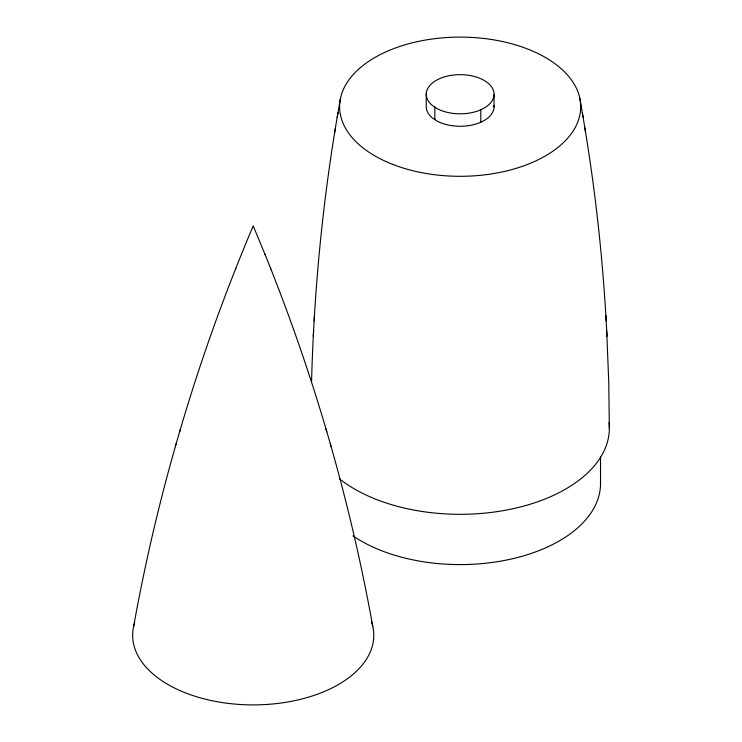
<?xml version="1.0" encoding="UTF-8"?>
<svg xmlns="http://www.w3.org/2000/svg" width="742" height="742" viewBox="0 0 742 742"><rect width="100%" height="100%" fill="white"/><g stroke="black" fill="none" stroke-linecap="round" stroke-linejoin="round"><path stroke-width="1.11" d="M311.557 382.195C314.005 286.774 323.586 191.538 340.634 97.619M313.31 336.219L313.625 330.672M314.154 320.896L314.469 315.387M334.679 132.503L335.486 127.772M337.202 117.319L338 112.691M133.69 626.211C144.727 564.699 158.946 503.762 176.169 443.688M179.638 431.77C200.071 361.771 224.761 293.034 253.208 225.902L265.117 254.608M175.335 446.619L180.427 428.997M235.548 269.003L235.808 268.344M434.831 107.071L432.92 105.902A33.909 19.58 0 0 1 437.882 79.487A33.909 19.58 0 0 1 483.895 80.266L487.392 82.585A33.909 19.58 0 0 1 482.43 109A33.909 19.58 0 0 1 436.417 108.221L434.831 107.071L434.831 119.527L436.417 120.677A33.909 19.58 0 0 0 474.305 124.489A33.909 19.58 0 0 0 493.987 105.42M434.831 119.527L432.92 118.368A33.909 19.58 0 0 1 426.251 106.384L426.251 93.928M270.607 268.344L270.876 269.003C316.482 384.328 350.771 504.152 372.734 626.211M264.931 254.163L270.876 269.003M325.998 428.997L326.786 431.77M330.255 443.688L331.09 446.619M579.678 97.619L583.11 117.319M584.826 127.772C595.418 191.696 602.504 256.203 606.158 320.896M582.322 112.691L585.633 132.503M606.687 330.672L608.755 382.195L609.34 428.18M605.852 315.387L607.002 336.219M600.528 457.016L600.528 483.543M494.061 94.568L494.061 107.024M480.797 109.779L480.797 122.235M371.454 621.722A120.556 69.6 0 0 1 253.996 704.9A120.556 69.6 0 0 1 134.673 622.612M600.473 481.326A140.368 81.045 0 0 1 510.208 559.264A140.368 81.045 0 0 1 352.96 535.872M609.024 422.541A149.188 86.137 0 0 1 510.746 509.207A149.188 86.137 0 0 1 339.298 478.673M393.177 164.576A120.556 69.6 0 0 0 580.457 111.254A120.556 69.6 0 0 0 406.839 44.279A120.556 69.6 0 0 0 393.177 164.576"/></g></svg>
